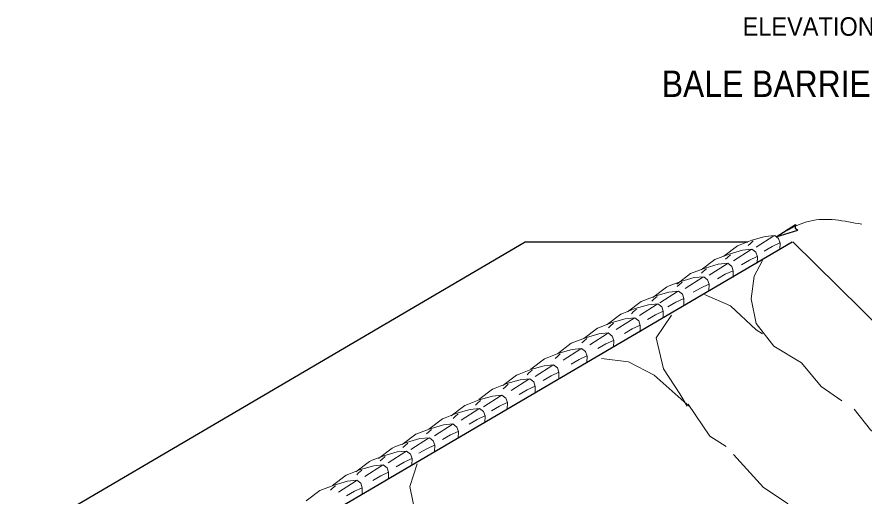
# Model space of a CAD drawing. Extents: x -120 to 879, y -38 to 233.
# Drawn here: x 571.1 to 635.1, y 57.6 to 93.7 of the extents above; entities that cross this region are included whole.
import ezdxf
from ezdxf.enums import TextEntityAlignment as Align

# ---------------------------------------------------------------- set-up
doc = ezdxf.new("R2010")
doc.units = 0
doc.header["$LTSCALE"] = 0.52
doc.layers.add('1', color=7, linetype='Continuous', lineweight=13)

msp = doc.modelspace()

# ---------------------------------------------------------------- linework, layer by layer
at = {"layer": '1', "lineweight": 25}
for p, q in [((628.4765, 77.1358), (629.9212, 78.0673)), ((628.4765, 77.1358), (630.1189, 77.6431)), ((550.8669, 42.4028), (609.5048, 76.7557)), ((565.1974, 38.9726), (629.6905, 76.7557)), ((609.5048, 76.7557), (626.3347, 76.7557)), ((629.7265, 76.7542), (648.9888, 57.7316))]:
    msp.add_line(p, q, dxfattribs=at)
at = {"layer": '1'}
for p, q in [((628.2987, 77.2007), (626.9595, 76.3436)), ((626.5831, 76.1651), (625.2439, 75.308)), ((624.7585, 75.1022), (623.4193, 74.2452)), ((622.9339, 74.0939), (621.5947, 73.2368)), ((621.0277, 73.0038), (619.6885, 72.1467)), ((619.4755, 72.0501), (618.1363, 71.193)), ((617.7327, 70.9873), (616.3935, 70.1302)), ((615.7311, 69.8426), (614.3919, 68.9855)), ((613.7159, 68.6708), (612.3768, 67.8137)), ((611.5917, 67.4445), (610.2526, 66.5874)), ((609.7945, 66.3817), (608.4553, 65.5246)), ((607.6976, 65.1553), (606.3584, 64.2982)), ((606.0092, 64.147), (604.6701, 63.2899)), ((603.9941, 62.9752), (602.6549, 62.1181)), ((602.2103, 61.9397), (600.8712, 61.0826)), ((600.4947, 60.9313), (599.1556, 60.0742)), ((598.7247, 59.8957), (597.3855, 59.0387)), ((596.7367, 58.7239), (595.3975, 57.8668))]:
    msp.add_line(p, q, dxfattribs=at)
at = {"layer": '1', "lineweight": 25}
msp.add_lwpolyline([(629.9212, 78.0673), (629.9017, 77.7973), (630.1189, 77.6431)], dxfattribs=at)
at = {"layer": '1'}
for points in [[(628.7583, 76.1707), (628.7683, 76.6607), (628.6584, 77.0007), (628.3587, 77.2307), (627.6392, 77.1607), (626.6401, 76.8707), (625.7508, 76.5307), (625.551, 76.4507), (624.5187, 75.6682)], [(626.74, 76.8207), (626.5002, 76.6107), (626.3603, 76.4808)], [(627.0427, 75.1352), (627.0527, 75.6252), (626.9428, 75.9651), (626.6431, 76.1951), (625.9237, 76.1251), (624.9245, 75.8351), (624.0353, 75.4952), (623.8354, 75.4152), (622.8032, 74.6326)], [(628.7583, 76.6707), (628.1688, 76.4008), (627.5693, 76.0507)], [(625.0244, 75.7851), (624.7847, 75.5752), (624.6447, 75.4452)], [(627.0427, 75.6352), (626.4533, 75.3652), (625.8537, 75.0152)], [(625.2182, 74.0723), (625.2282, 74.5623), (625.1182, 74.9022), (624.8185, 75.1322), (624.0991, 75.0622), (623.0999, 74.7722), (622.2107, 74.4323), (622.0108, 74.3523), (620.9786, 73.5697)], [(627.4284, 75.3438), (626.8054, 74.1747), (626.5717, 72.4602), (626.9612, 70.5897), (628.2851, 68.8752), (630.3877, 67.6282), (631.8674, 65.8358), (633.4249, 64.7447)], [(623.1998, 74.7223), (622.9601, 74.5123), (622.8202, 74.3823)], [(625.2182, 74.5723), (624.6287, 74.3023), (624.0292, 73.9523)], [(623.3936, 73.064), (623.4036, 73.554), (623.2937, 73.8939), (622.9939, 74.1239), (622.2745, 74.0539), (621.2753, 73.7639), (620.3861, 73.424), (620.1862, 73.344), (619.154, 72.5614)], [(621.3752, 73.7139), (621.1355, 73.504), (620.9956, 73.374)], [(621.4873, 71.9739), (621.4973, 72.4639), (621.3874, 72.8038), (621.0877, 73.0338), (620.3682, 72.9638), (619.3691, 72.6738), (618.4798, 72.3339), (618.28, 72.2539), (617.2477, 71.4713)], [(623.3936, 73.564), (622.8041, 73.294), (622.2046, 72.944)], [(619.469, 72.6238), (619.2292, 72.4139), (619.0893, 72.2839)], [(621.4873, 72.4739), (620.8978, 72.2039), (620.2983, 71.8539)], [(623.0673, 72.7719), (625.0142, 71.9146), (626.9612, 70.1222), (627.4284, 69.8104)], [(619.9352, 71.0202), (619.9452, 71.5102), (619.8352, 71.8501), (619.5355, 72.0801), (618.8161, 72.0101), (617.8169, 71.7201), (616.9277, 71.3802), (616.7278, 71.3002), (615.6956, 70.5176)], [(617.9168, 71.6701), (617.6771, 71.4602), (617.5372, 71.3302)], [(619.9352, 71.5202), (619.3457, 71.2502), (618.7462, 70.9002)], [(620.5752, 71.2133), (619.4071, 69.4987), (619.9522, 67.1607), (621.1983, 65.2903), (621.7434, 64.355)], [(618.1923, 69.9573), (618.2023, 70.4473), (618.0924, 70.7873), (617.7927, 71.0173), (617.0733, 70.9472), (616.0741, 70.6572), (615.1848, 70.3173), (614.985, 70.2373), (613.9527, 69.4548)], [(616.174, 70.6072), (615.9343, 70.3973), (615.7943, 70.2673)], [(618.1923, 70.4573), (617.6028, 70.1873), (617.0033, 69.8373)], [(616.1907, 68.8127), (616.2007, 69.3027), (616.0908, 69.6426), (615.7911, 69.8726), (615.0717, 69.8026), (614.0725, 69.5126), (613.1832, 69.1727), (612.9834, 69.0927), (611.9512, 68.3101)], [(614.1724, 69.4626), (613.9327, 69.2527), (613.7927, 69.1227)], [(616.1907, 69.3127), (615.6012, 69.0427), (615.0018, 68.6927)], [(614.1756, 67.6409), (614.1856, 68.1309), (614.0757, 68.4708), (613.7759, 68.7008), (613.0565, 68.6308), (612.0573, 68.3408), (611.1681, 68.0009), (610.9683, 67.9209), (609.936, 67.1383)], [(612.1572, 68.2908), (611.9175, 68.0809), (611.7776, 67.9509)], [(614.1756, 68.1409), (613.5861, 67.8709), (612.9866, 67.5209)], [(615.2796, 67.94), (617.3044, 67.7062), (619.2513, 66.6931), (621.5097, 64.6667), (621.8992, 64.355)], [(612.0514, 66.4146), (612.0614, 66.9046), (611.9515, 67.2445), (611.6517, 67.4745), (610.9323, 67.4045), (609.9332, 67.1145), (609.0439, 66.7746), (608.8441, 66.6946), (607.8118, 65.912)], [(610.0331, 67.0645), (609.7933, 66.8546), (609.6534, 66.7246)], [(612.0514, 66.9146), (611.4619, 66.6446), (610.8624, 66.2946)], [(610.2542, 65.3517), (610.2642, 65.8418), (610.1542, 66.1817), (609.8545, 66.4117), (609.1351, 66.3417), (608.1359, 66.0517), (607.2467, 65.7117), (607.0468, 65.6317), (606.0146, 64.8492)], [(608.2358, 66.0017), (607.9961, 65.7917), (607.8562, 65.6617)], [(610.2542, 65.8517), (609.6647, 65.5817), (609.0652, 65.2317)], [(608.1572, 64.1254), (608.1672, 64.6154), (608.0573, 64.9553), (607.7576, 65.1853), (607.0382, 65.1153), (606.039, 64.8253), (605.1497, 64.4854), (604.9499, 64.4054), (603.9177, 63.6228)], [(606.1389, 64.7753), (605.8992, 64.5654), (605.7592, 64.4354)], [(606.4689, 63.1171), (606.4789, 63.6071), (606.369, 63.947), (606.0693, 64.177), (605.3498, 64.107), (604.3507, 63.817), (603.4614, 63.4771), (603.2616, 63.3971), (602.2293, 62.6145)], [(608.1572, 64.6254), (607.5677, 64.3554), (606.9683, 64.0054)], [(621.8212, 64.5109), (623.4567, 62.0949), (624.7027, 61.3156)], [(634.3595, 64.1213), (635.6055, 62.5626), (637.7861, 60.6922), (637.927, 60.6202)], [(604.4506, 63.767), (604.2108, 63.5571), (604.0709, 63.4271)], [(606.4689, 63.6171), (605.8794, 63.3471), (605.2799, 62.9971)], [(604.4538, 61.9453), (604.4638, 62.4352), (604.3538, 62.7752), (604.0541, 63.0052), (603.3347, 62.9352), (602.3355, 62.6452), (601.4462, 62.3053), (601.2464, 62.2252), (600.2142, 61.4427)], [(602.4354, 62.5952), (602.1957, 62.3852), (602.0557, 62.2552)], [(604.4538, 62.4452), (603.8642, 62.1752), (603.2647, 61.8252)], [(602.67, 60.9097), (602.68, 61.3997), (602.5701, 61.7397), (602.2703, 61.9697), (601.5509, 61.8997), (600.5517, 61.6097), (599.6625, 61.2697), (599.4627, 61.1897), (598.4304, 60.4072)], [(600.6517, 61.5597), (600.4119, 61.3498), (600.272, 61.2197)], [(600.9544, 59.9014), (600.9644, 60.3914), (600.8545, 60.7313), (600.5548, 60.9613), (599.8353, 60.8913), (598.8362, 60.6013), (597.9469, 60.2614), (597.7471, 60.1814), (596.7148, 59.3988)], [(602.67, 61.4097), (602.0805, 61.1397), (601.481, 60.7897)], [(598.9361, 60.5513), (598.6963, 60.3414), (598.5564, 60.2114)], [(600.9544, 60.4014), (600.3649, 60.1314), (599.7654, 59.7814)], [(625.2478, 60.6922), (627.5063, 58.1983), (629.2975, 57.0292), (630.3877, 55.6264)], [(599.1843, 58.8658), (599.1943, 59.3558), (599.0844, 59.6957), (598.7847, 59.9258), (598.0652, 59.8558), (597.0661, 59.5658), (596.1768, 59.2258), (595.977, 59.1458), (594.9447, 58.3633)], [(601.3396, 59.9907), (600.7944, 58.2762), (601.4953, 54.8471), (602.352, 53.1326), (604.221, 50.4828), (605.3113, 49.08)], [(597.166, 59.5157), (596.9262, 59.3058), (596.7863, 59.1758)], [(599.1843, 59.3658), (598.5948, 59.0958), (597.9953, 58.7458)], [(597.1963, 57.694), (597.2063, 58.184), (597.0964, 58.5239), (596.7967, 58.7539), (596.0772, 58.6839), (595.0781, 58.3939), (594.1888, 58.054), (593.989, 57.974), (592.9567, 57.1914)], [(595.178, 58.3439), (594.9382, 58.134), (594.7983, 58.004)], [(597.1963, 58.194), (596.6068, 57.924), (596.0073, 57.574)]]:
    msp.add_lwpolyline(points, dxfattribs=at)
msp.add_spline([(634.9476, 78.0764), (631.0158, 78.3202), (628.4758, 77.1363)], degree=3, dxfattribs=at)

# ---------------------------------------------------------------- texts
for s, height, width, p in [('ELEVATION VIEW', 1.4, 0.95, (633.4443, 92.3082)), ('BALE BARRIER ( TYPE   )', 2, 0.9, (634.2083, 87.6834))]:
    msp.add_text(s, height=height, dxfattribs=dict(at, width=width)).set_placement(p, align=Align.CENTER)

doc.saveas('drawing.dxf')
